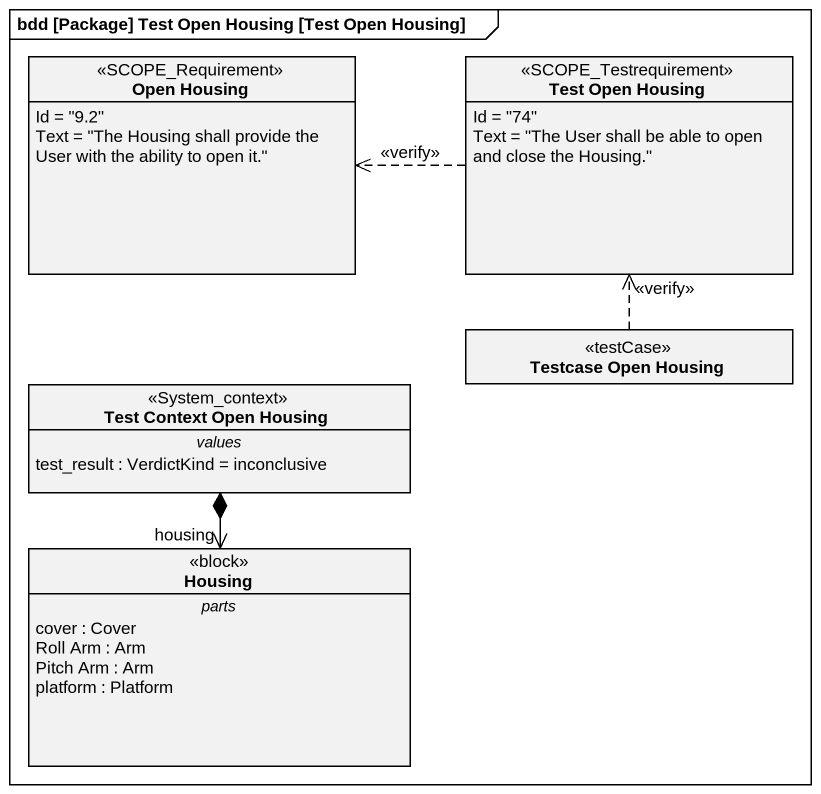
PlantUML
@startuml
mainframe bdd [Package] Test Open Housing [Test Open Housing]
hide circle
hide empty members
class "Open Housing" as Open_Housing <<SCOPE_Requirement>> {
  Id = "9.2"
  Text = "The Housing shall provide the User with the ability to open it."
}
class "Test Open Housing" as Test_Open_Housing <<SCOPE_Testrequirement>> {
  Id = "74"
  Text = "The User shall be able to open and close the Housing."
}
class "Testcase Open Housing" as Testcase_Open_Housing <<testCase>>
class "Test Context Open Housing" as Test_Context_Open_Housing <<System_context>> {
  -- values --
  test_result : VerdictKind = inconclusive
}
class Housing <<block>> {
  -- parts --
  cover : Cover
  Roll Arm : Arm
  Pitch Arm : Arm
  platform : Platform
}
Test_Open_Housing .left.> Open_Housing : <<verify>>
Testcase_Open_Housing .up.> Test_Open_Housing : <<verify>>
Test_Context_Open_Housing *--> "housing" Housing
@enduml
